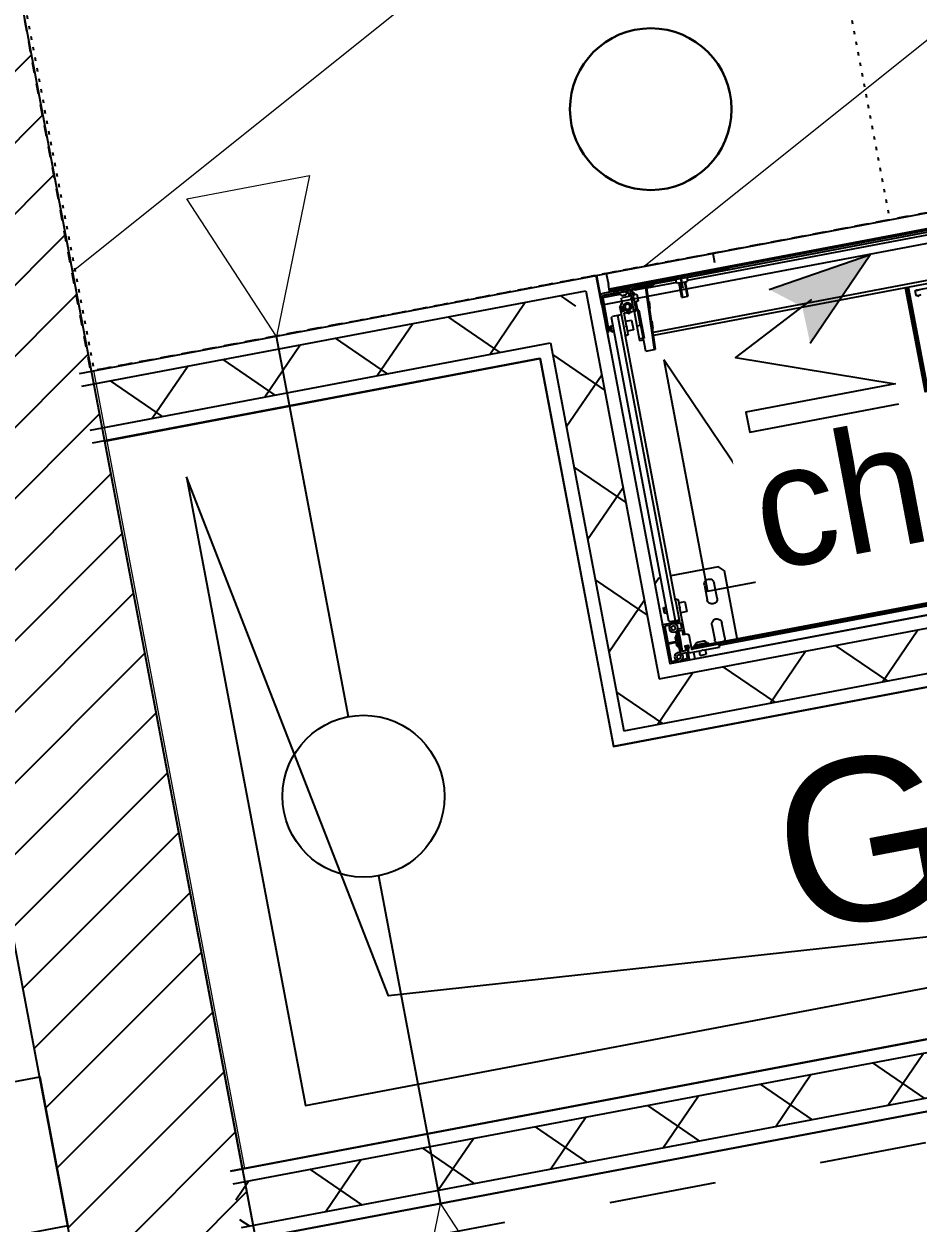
# Model space of a CAD drawing. Header units: centimetres. Extents: x 209280 to 319866, y -365283 to -277503.
# Drawn here: x 227894 to 228778, y -347973 to -346789 of the extents above; entities that cross this region are included whole.
import ezdxf

# ---------------------------------------------------------------- set-up
doc = ezdxf.new("R2010")
doc.units = ezdxf.units.CM
doc.linetypes.add('Style de ligne -1', pattern=[0.41664, 0.20828, -0.20836])
doc.linetypes.add('Style de ligne -5', pattern=[0.20828, 0.069425, -0.138855])
doc.layers.get('0').update_dxf_attribs({"color": 252})
for name, color, linetype in [('3-BAT C-Niveau 1', 252, 'Continuous'), ('prlm-GT', 242, 'Continuous'), ('prlm-MOD', 64, 'Continuous'), ('prlm-VMC', 93, 'Continuous')]:
    doc.layers.add(name, color=color, linetype=linetype)
doc.layers.add('prlm-ELEC-CFO', color=1, linetype='Continuous', lineweight=25)
doc.styles.add('Geneva', font='arial.ttf')
doc.styles.add('prlm-elec-cfo', font='comic.ttf', dxfattribs={"height": 12})

# ---------------------------------------------------------------- blocks, each defined once
blk = doc.blocks.new('MTI900_Alu_390')
at = {"layer": 'prlm-MOD', "color": 1, "linetype": 'Continuous'}
for p, q in [((-4.475, 0), (-4.472, 0)), ((-4.475, -0.003), (-4.475, 0)), ((-4.472, 0), (-4.278, 0)), ((-4.278, 0), (-4.225, 0)), ((-4.225, 0), (4.225, 0)), ((-4.225, -0.07), (-4.225, 0)), ((-4.475, -0.387), (-4.475, -0.003)), ((-4.457, -0.191), (-4.457, -0.021)), ((-4.454, -0.018), (-4.403, -0.018)), ((-4.395, -0.038), (-4.375, -0.027)), ((-4.395, -0.062), (-4.395, -0.038)), ((-4.375, -0.073), (-4.395, -0.062)), ((-4.375, -0.027), (-4.355, -0.038)), ((-4.355, -0.062), (-4.375, -0.073)), ((-4.355, -0.038), (-4.355, -0.062)), ((-4.353, -0.086), (-4.353, -0.129)), ((-4.347, -0.018), (-4.296, -0.018)), ((-4.335, -0.098), (-4.335, -0.134)), ((-4.298, -0.095), (-4.332, -0.095)), ((-4.296, -0.077), (-4.331, -0.077)), ((-4.33, -0.195), (-4.33, -0.103)), ((-4.327, -0.1), (-4.298, -0.1)), ((-4.295, -0.137), (-4.295, -0.098)), ((-4.293, -0.021), (-4.293, -0.074)), ((-4.275, -0.003), (-4.275, -0.137)), ((-4.27, -0.073), (-4.27, -0.09)), ((-4.27, -0.09), (-4.26, -0.12)), ((-4.267, -0.07), (-4.14, -0.07)), ((-4.235, -0.1), (-4.235, -0.24)), ((-3.963, -0.1), (-4.229, -0.1)), ((-4.225, -0.105), (-4.225, -0.1)), ((-4.225, -0.105), (-4.165, -0.105)), ((-4.225, -0.105), (-4.225, -0.12)), ((-4.165, -0.115), (-4.175, -0.125)), ((-4.165, -0.025), (-4.105, -0.025)), ((-4.165, -0.025), (-4.165, -0.07)), ((-4.165, -0.1), (-4.165, -0.115)), ((-4.105, -0.115), (-4.165, -0.115)), ((-4.135, -0.075), (-4.14, -0.07)), ((-4.13, -0.07), (-4.135, -0.075)), ((-4.13, -0.07), (-3.963, -0.07)), ((-4.105, -0.07), (-4.105, -0.025)), ((-4.105, -0.115), (-4.105, -0.1)), ((-4.105, -0.105), (4.105, -0.105)), ((-4.095, -0.125), (-4.105, -0.115)), ((-3.96, -0.073), (-3.96, -0.097)), ((-3.96, -0.09), (3.96, -0.09)), ((-4.457, -0.369), (-4.457, -0.209)), ((-4.376, -0.194), (-4.454, -0.194)), ((-4.454, -0.206), (-4.376, -0.206)), ((-4.373, -0.16), (-4.373, -0.191)), ((-4.373, -0.209), (-4.373, -0.24)), ((-4.354, -0.13), (-4.372, -0.159)), ((-4.338, -0.16), (-4.355, -0.19)), ((-4.355, -0.166), (-4.355, -0.234)), ((-4.355, -0.21), (-4.338, -0.24)), ((-4.336, -0.136), (-4.354, -0.164)), ((-4.354, -0.236), (-4.335, -0.265)), ((-4.33, -0.168), (-4.342, -0.168)), ((-4.33, -0.232), (-4.342, -0.232)), ((-4.338, -0.24), (-4.338, -0.16)), ((-4.33, -0.16), (-4.338, -0.16)), ((-4.325, -0.2), (-4.33, -0.195)), ((-4.33, -0.205), (-4.325, -0.2)), ((-4.33, -0.297), (-4.33, -0.205)), ((-4.295, -0.137), (-4.295, -0.142)), ((-4.278, -0.14), (-4.292, -0.14)), ((-4.292, -0.145), (-4.263, -0.145)), ((-4.26, -0.142), (-4.26, -0.12)), ((-4.225, -0.12), (-4.17, -0.12)), ((-4.203, -0.12), (-4.203, -0.125)), ((-4.203, -0.125), (-4.067, -0.125)), ((-4.203, -0.125), (-4.203, -0.135)), ((-4.203, -0.135), (-4.067, -0.135)), ((-4.167, -0.158), (-4.102, -0.158)), ((-4.1, -0.12), (4.1, -0.12)), ((-4.067, -0.125), (-4.067, -0.12)), ((-4.067, -0.135), (-4.067, -0.125)), ((-3.995, -0.3), (-3.995, -0.15)), ((-3.895, -0.15), (-3.895, -0.3)), ((-3.775, -0.12), (-3.775, -0.8)), ((-4.395, -0.328), (-4.375, -0.317)), ((-4.395, -0.352), (-4.395, -0.328)), ((-4.375, -0.363), (-4.395, -0.352)), ((-4.375, -0.317), (-4.355, -0.328)), ((-4.355, -0.352), (-4.375, -0.363)), ((-4.373, -0.24), (-4.354, -0.27)), ((-4.355, -0.328), (-4.355, -0.352)), ((-4.353, -0.271), (-4.353, -0.304)), ((-4.338, -0.24), (-4.33, -0.24)), ((-4.335, -0.265), (-4.335, -0.302)), ((-4.332, -0.305), (-4.298, -0.305)), ((-4.328, -0.323), (-4.296, -0.323)), ((-4.298, -0.3), (-4.327, -0.3)), ((-4.295, -0.258), (-4.295, -0.263)), ((-4.295, -0.302), (-4.295, -0.263)), ((-4.293, -0.326), (-4.293, -0.369)), ((-4.25, -0.255), (-4.292, -0.255)), ((-4.292, -0.26), (-4.278, -0.26)), ((-4.275, -0.263), (-4.275, -0.52)), ((-4.25, -0.255), (-4.235, -0.24)), ((-4.475, -0.8), (-4.475, -0.387)), ((-4.308, -0.39), (-4.472, -0.39)), ((-4.403, -0.372), (-4.454, -0.372)), ((-4.395, -0.405), (-4.405, -0.415)), ((-4.405, -0.415), (-4.405, -3.465)), ((-4.34, -0.405), (-4.395, -0.405)), ((-4.296, -0.372), (-4.347, -0.372)), ((-4.305, -0.405), (-4.34, -0.405)), ((-4.34, -0.405), (-4.34, -3.475)), ((-4.305, -0.6), (-4.305, -0.393)), ((-4.43, -0.495), (-4.435, -0.5)), ((-4.435, -0.5), (-4.435, -0.55)), ((-4.435, -0.55), (-4.43, -0.555)), ((-4.43, -0.555), (-4.43, -0.495)), ((-4.405, -0.495), (-4.43, -0.495)), ((-4.43, -0.555), (-4.405, -0.555)), ((-4.275, -0.52), (-4.278, -0.523)), ((-4.278, -0.527), (-4.275, -0.53)), ((-4.215, -0.475), (-4.275, -0.475)), ((-4.275, -0.53), (-4.275, -0.52)), ((-4.275, -0.53), (-4.275, -0.6)), ((-4.275, -0.575), (-4.215, -0.575)), ((-4.215, -0.575), (-4.215, -0.475)), ((-3.995, -0.7), (-3.995, -0.55)), ((-3.895, -0.55), (-3.895, -0.7)), ((-4.305, -0.6), (-4.305, -3.277)), ((-4.285, -0.61), (-4.295, -0.61)), ((-4.425, -0.85), (-4.475, -0.8)), ((-3.775, -0.8), (-3.825, -0.85)), ((-4.405, -0.85), (-4.425, -0.85)), ((-3.825, -0.85), (-4.305, -0.85)), ((-1.495, -2.16), (-1.495, -3.215)), ((-1.48, -2.16), (-1.48, -3.215)), ((-1.465, -2.16), (-1.465, -3.215)), ((-4.135, -3.077), (-4.136, -3.497)), ((-4.135, -3.077), (-4.05, -3.077)), ((-4.022, -3.692), (-4.05, -3.077)), ((-4.05, -3.077), (-4.035, -3.077)), ((-4.035, -3.077), (-4.007, -3.691)), ((-4.175, -3.207), (-4.175, -3.187)), ((-4.135, -3.187), (-4.175, -3.187)), ((-1.38, -3.106), (-1.408, -3.12)), ((-1.408, -3.12), (-1.408, -3.17)), ((-1.408, -3.17), (-1.384, -3.17)), ((-1.395, -3.17), (-1.395, -3.172)), ((-1.395, -3.172), (-1.225, -3.172)), ((-1.384, -3.17), (-1.359, -3.17)), ((-4.305, -3.553), (-4.305, -3.277)), ((-4.295, -3.267), (-4.285, -3.267)), ((-4.275, -3.277), (-4.275, -3.346)), ((-4.215, -3.305), (-4.275, -3.305)), ((-4.215, -3.405), (-4.215, -3.305)), ((-4.175, -3.337), (-4.175, -3.207)), ((-4.125, -3.207), (-4.175, -3.207)), ((-4.125, -3.487), (-4.125, -3.207)), ((-0.277, -3.215), (-4.029, -3.215)), ((-0.277, -3.245), (-4.027, -3.245)), ((-4.021, -3.285), (-4.026, -3.286)), ((-4.021, -3.285), (-4.017, -3.356)), ((-4.475, -3.355), (-4.475, -3.335)), ((-4.475, -3.335), (-4.455, -3.335)), ((-4.475, -3.69), (-4.475, -3.355)), ((-4.455, -3.355), (-4.475, -3.355)), ((-4.455, -3.335), (-4.455, -3.355)), ((-4.455, -3.69), (-4.455, -3.355)), ((-4.43, -3.325), (-4.435, -3.33)), ((-4.435, -3.33), (-4.435, -3.38)), ((-4.435, -3.38), (-4.43, -3.385)), ((-4.43, -3.385), (-4.43, -3.325)), ((-4.405, -3.325), (-4.43, -3.325)), ((-4.43, -3.385), (-4.405, -3.385)), ((-4.276, -3.348), (-4.278, -3.35)), ((-4.278, -3.354), (-4.276, -3.356)), ((-4.275, -3.358), (-4.275, -3.346)), ((-4.275, -3.358), (-4.275, -3.484)), ((-4.275, -3.405), (-4.215, -3.405)), ((-4.175, -3.487), (-4.175, -3.337)), ((-4.14, -3.337), (-4.175, -3.337)), ((-4.14, -3.487), (-4.14, -3.337)), ((-4.022, -3.356), (-4.017, -3.356)), ((-4.405, -3.465), (-4.395, -3.475)), ((-4.34, -3.475), (-4.395, -3.475)), ((-4.305, -3.475), (-4.34, -3.475)), ((-4.29, -3.507), (-4.285, -3.504)), ((-4.29, -3.507), (-4.29, -3.549)), ((-4.274, -3.504), (-4.287, -3.504)), ((-4.287, -3.552), (-4.282, -3.552)), ((-4.279, -3.549), (-4.279, -3.545)), ((-4.276, -3.542), (-4.273, -3.542)), ((-4.272, -3.487), (-4.178, -3.487)), ((-4.271, -3.518), (-4.271, -3.507)), ((-4.266, -3.521), (-4.268, -3.521)), ((-4.24, -3.478), (-4.23, -3.472)), ((-4.23, -3.472), (-4.22, -3.478)), ((-4.195, -3.561), (-4.195, -3.523)), ((-4.175, -3.49), (-4.175, -3.487)), ((-4.175, -3.487), (-4.155, -3.487)), ((-4.175, -3.49), (-4.175, -3.601)), ((-4.155, -3.497), (-4.175, -3.497)), ((-4.14, -3.487), (-4.155, -3.487)), ((-4.155, -3.487), (-4.155, -3.497)), ((-4.155, -3.702), (-4.155, -3.497)), ((-4.125, -3.487), (-4.14, -3.487)), ((-4.14, -3.577), (-4.14, -3.487)), ((-4.136, -3.497), (-4.14, -3.497)), ((-4.012, -3.482), (-4.017, -3.482)), ((-4.013, -3.552), (-4.008, -3.552)), ((-4.012, -3.482), (-4.008, -3.552)), ((-3.685, -3.532), (-3.625, -3.532)), ((-3.685, -3.532), (-3.685, -3.677)), ((-3.679, -3.677), (-3.679, -3.532)), ((-3.631, -3.677), (-3.631, -3.532)), ((-3.625, -3.677), (-3.625, -3.532)), ((-4.277, -3.582), (-4.304, -3.555)), ((-4.291, -3.577), (-4.291, -3.568)), ((-4.281, -3.583), (-4.291, -3.577)), ((-4.277, -3.676), (-4.268, -3.663)), ((-4.276, -3.627), (-4.276, -3.584)), ((-4.198, -3.637), (-4.266, -3.637)), ((-4.263, -3.657), (-4.265, -3.659)), ((-4.225, -3.659), (-4.265, -3.659)), ((-4.265, -3.659), (-4.265, -3.662)), ((-4.265, -3.662), (-4.225, -3.662)), ((-4.227, -3.657), (-4.263, -3.657)), ((-4.261, -3.657), (-4.261, -3.662)), ((-4.229, -3.657), (-4.229, -3.662)), ((-4.225, -3.659), (-4.227, -3.657)), ((-4.225, -3.662), (-4.225, -3.659)), ((-4.222, -3.663), (-4.213, -3.676)), ((-4.195, -3.674), (-4.195, -3.64)), ((-4.176, -3.603), (-4.183, -3.61)), ((-4.183, -3.614), (-4.176, -3.621)), ((-4.175, -3.623), (-4.175, -3.601)), ((-4.175, -3.623), (-4.175, -3.734)), ((-4.115, -3.577), (-4.155, -3.577)), ((-4.155, -3.647), (-4.115, -3.647)), ((-4.14, -3.657), (-4.14, -3.647)), ((-4.115, -3.647), (-4.115, -3.577)), ((-3.66, -3.622), (-3.655, -3.622)), ((-3.66, -3.622), (-3.66, -3.636)), ((-3.66, -3.636), (-3.655, -3.636)), ((-3.66, -3.636), (-3.66, -3.717)), ((-3.655, -3.622), (-3.655, -3.636)), ((-3.655, -3.636), (-3.655, -3.717)), ((-4.455, -3.682), (-4.455, -3.68)), ((-4.452, -3.677), (-4.279, -3.677)), ((-4.215, -3.695), (-4.45, -3.695)), ((-4.215, -3.715), (-4.45, -3.715)), ((-4.285, -3.692), (-4.445, -3.692)), ((-4.378, -3.747), (-4.378, -3.727)), ((-4.378, -3.727), (-4.298, -3.727)), ((-4.375, -3.747), (-4.378, -3.747)), ((-4.375, -3.737), (4.375, -3.737)), ((-4.375, -3.747), (-4.375, -3.737)), ((4.375, -3.747), (-4.375, -3.747)), ((-4.375, -3.747), (-4.375, -3.792)), ((-4.345, -3.724), (-4.345, -3.718)), ((-4.342, -3.715), (-4.288, -3.715)), ((-4.298, -3.727), (-4.342, -3.727)), ((-4.298, -3.727), (-4.298, -3.737)), ((-4.295, -3.734), (-4.295, -3.73)), ((-4.265, -3.69), (-4.283, -3.69)), ((-4.283, -3.72), (-4.265, -3.72)), ((-4.265, -3.716), (-4.269, -3.72)), ((-4.265, -3.69), (-4.265, -3.695)), ((-4.262, -3.716), (-4.265, -3.716)), ((-4.252, -3.692), (-4.262, -3.692)), ((-4.261, -3.69), (-4.261, -3.695)), ((-4.26, -3.715), (-4.231, -3.715)), ((-4.247, -3.687), (-4.252, -3.692)), ((-4.247, -3.732), (-4.252, -3.737)), ((-4.241, -3.734), (-4.249, -3.734)), ((-4.238, -3.692), (-4.243, -3.687)), ((-4.238, -3.737), (-4.243, -3.732)), ((-4.228, -3.692), (-4.238, -3.692)), ((-4.229, -3.69), (-4.229, -3.695)), ((-4.225, -3.716), (-4.229, -3.716)), ((-4.225, -3.69), (-4.198, -3.69)), ((-4.225, -3.695), (-4.225, -3.69)), ((-4.221, -3.72), (-4.225, -3.716)), ((-4.225, -3.72), (-4.215, -3.72)), ((-4.215, -3.715), (-4.215, -3.695)), ((-4.215, -3.695), (-4.195, -3.695)), ((-4.195, -3.715), (-4.215, -3.715)), ((-4.215, -3.72), (-4.215, -3.722)), ((-4.212, -3.725), (-4.198, -3.725)), ((-4.211, -3.677), (-4.198, -3.677)), ((-4.195, -3.722), (-4.195, -3.693)), ((-4.175, -3.737), (-4.175, -3.734)), ((-4.165, -3.737), (-4.165, -3.726)), ((-3.907, -3.717), (-4.14, -3.717)), ((-4.135, -3.717), (-4.135, -3.712)), ((-4.105, -3.712), (-4.135, -3.712)), ((-4.125, -3.692), (-4.022, -3.692)), ((-4.125, -3.702), (-4.125, -3.692)), ((-4.125, -3.702), (-4.105, -3.702)), ((-4.105, -3.702), (-3.965, -3.702)), ((-4.105, -3.702), (-4.105, -3.712)), ((-4.105, -3.712), (-4.105, -3.717)), ((-3.965, -3.712), (-4.105, -3.712)), ((-4.007, -3.691), (-4.022, -3.692)), ((-4.022, -3.692), (-4.022, -3.692)), ((-3.707, -3.685), (-4.007, -3.685)), ((-4.007, -3.691), (-4.007, -3.692)), ((-3.965, -3.702), (-3.945, -3.702)), ((-3.965, -3.702), (-3.965, -3.712)), ((-3.965, -3.717), (-3.965, -3.712)), ((-3.935, -3.712), (-3.965, -3.712)), ((-3.935, -3.712), (-3.935, -3.717)), ((-3.935, -3.715), (-3.713, -3.715)), ((-3.907, -3.737), (-3.907, -3.717)), ((-3.907, -3.717), (-3.893, -3.717)), ((-3.893, -3.717), (-3.86, -3.717)), ((-3.893, -3.717), (-3.893, -3.737)), ((-3.86, -3.717), (-3.45, -3.717)), ((-3.86, -3.717), (-3.86, -3.737)), ((-3.705, -3.677), (-3.713, -3.717)), ((-3.66, -3.677), (-3.705, -3.677)), ((-3.655, -3.677), (-3.605, -3.677)), ((-3.597, -3.717), (-3.605, -3.677)), ((-0.26, -3.685), (-3.603, -3.685)), ((-3.597, -3.715), (-0.25, -3.715)), ((-3.45, -3.717), (-3.45, -3.737)), ((-3.45, -3.717), (-3.417, -3.717)), ((-3.417, -3.737), (-3.417, -3.717)), ((-3.417, -3.717), (-3.403, -3.717)), ((-3.185, -3.717), (-3.403, -3.717)), ((-3.403, -3.717), (-3.403, -3.737)), ((-3.185, -3.717), (-3.175, -3.717)), ((-3.185, -3.737), (-3.185, -3.717)), ((-3.175, -3.717), (-3.175, -3.737)), ((-3.175, -3.735), (-0.243, -3.735)), ((-4.375, -3.902), (-4.375, -3.792)), ((-4.375, -3.902), (4.375, -3.902))]:
    blk.add_line(p, q, dxfattribs=at)
at = {"layer": 'prlm-MOD', "color": 1, "ltscale": 50}
blk.add_lwpolyline([(-3.3, -3.806), (-3.3, -3.902)], dxfattribs=at)
at = {"layer": 'prlm-MOD', "color": 1, "linetype": 'Continuous'}
for centre, radius in [((-4.375, -0.05), 0.0425), ((-4.375, -0.34), 0.0425), ((-4.23, -3.542), 0.035), ((-4.23, -3.542), 0.03), ((-4.23, -3.542), 0.025)]:
    blk.add_circle(centre, radius, dxfattribs=at)
for centre, radius, start, end in [((-4.472, -0.003), 0.003, 90, 180), ((-4.278, -0.003), 0.003, 0, 90), ((-4.454, -0.021), 0.003, 90, 180), ((-4.403, -0.021), 0.003, 84.5182, 90), ((-4.347, -0.021), 0.003, 90, 95.4817), ((-4.331, -0.067), 0.01, 213.6525, 270), ((-4.332, -0.098), 0.003, 90, 180), ((-4.327, -0.103), 0.003, 90, 180), ((-4.298, -0.098), 0.003, 0, 90), ((-4.298, -0.103), 0.003, 0, 90), ((-4.296, -0.021), 0.003, 0, 90), ((-4.296, -0.074), 0.003, 270, 0), ((-4.267, -0.073), 0.003, 90, 180), ((-4.267, -0.09), 0.003, 180, 198.4349), ((-4.232, -0.1), 0.003, 0, 180), ((-3.963, -0.073), 0.003, 0, 90), ((-3.963, -0.097), 0.003, 270, 0), ((-4.454, -0.191), 0.003, 180, 270), ((-4.454, -0.209), 0.003, 90, 180), ((-4.376, -0.191), 0.003, 270, 0), ((-4.376, -0.209), 0.003, 0, 90), ((-4.37, -0.16), 0.003, 146.3099, 180), ((-4.352, -0.166), 0.003, 146.3099, 180), ((-4.352, -0.234), 0.003, 180, 213.6901), ((-4.356, -0.129), 0.003, 326.3099, 0), ((-4.338, -0.134), 0.003, 326.3099, 0), ((-4.292, -0.137), 0.003, 180, 270), ((-4.292, -0.142), 0.003, 180, 270), ((-4.278, -0.137), 0.003, 270, 0), ((-4.263, -0.142), 0.003, 270, 0), ((-4.263, -0.12), 0.003, 0, 18.4349), ((-4.167, -0.138), 0.02, 171.3731, 270), ((-4.167, -0.133), 0.02, 185.7392, 187.1808), ((-4.102, -0.138), 0.02, 270, 8.6269), ((-4.102, -0.133), 0.02, 352.8192, 354.2608), ((-3.945, -0.15), 0.05, 143.1301, 180), ((-3.945, -0.15), 0.05, 0, 36.8699), ((-4.356, -0.271), 0.003, 0, 33.6901), ((-4.332, -0.302), 0.003, 180, 270), ((-4.328, -0.333), 0.01, 90, 133.851), ((-4.327, -0.297), 0.003, 180, 270), ((-4.298, -0.297), 0.003, 270, 0), ((-4.298, -0.302), 0.003, 270, 0), ((-4.296, -0.326), 0.003, 0, 90), ((-4.292, -0.258), 0.003, 90, 180), ((-4.292, -0.263), 0.003, 90, 180), ((-4.278, -0.263), 0.003, 0, 90), ((-3.945, -0.3), 0.05, 180, 0), ((-4.472, -0.387), 0.003, 180, 270), ((-4.454, -0.369), 0.003, 180, 270), ((-4.403, -0.369), 0.003, 270, 275.4818), ((-4.347, -0.369), 0.003, 264.5182, 270), ((-4.308, -0.393), 0.003, 0, 90), ((-4.296, -0.369), 0.003, 270, 0), ((-4.276, -0.525), 0.003, 135, 225), ((-3.945, -0.55), 0.05, 0, 180), ((-4.295, -0.6), 0.01, 180, 270), ((-4.285, -0.6), 0.01, 270, 0), ((-3.945, -0.7), 0.05, 180, 0), ((-1.384, -3.162), 0.0487, 59.7422, 120.2578), ((-4.295, -3.277), 0.01, 90, 180), ((-4.285, -3.277), 0.01, 0, 90), ((-4.276, -3.352), 0.003, 135, 225), ((-4.278, -3.346), 0.003, 315, 0), ((-4.278, -3.358), 0.003, 0, 45), ((-4.287, -3.507), 0.003, 90, 180), ((-4.23, -3.542), 0.06, 140.7035, 188.509), ((-4.23, -3.542), 0.065, 144.2242, 157.3801), ((-4.287, -3.549), 0.003, 180, 270), ((-4.282, -3.549), 0.003, 270, 0), ((-4.276, -3.545), 0.003, 90, 180), ((-4.272, -3.484), 0.003, 180, 270), ((-4.274, -3.507), 0.003, 0, 90), ((-4.273, -3.545), 0.003, 4.0006, 90), ((-4.268, -3.518), 0.003, 180, 270), ((-4.23, -3.542), 0.04, 184.0006, 146.0728), ((-4.23, -3.542), 0.04, 146.0728, 184.0006), ((-4.266, -3.518), 0.003, 270, 326.0728), ((-4.23, -3.542), 0.065, 57.7958, 122.2042), ((-4.23, -3.542), 0.06, 66.4435, 113.5565), ((-4.178, -3.49), 0.003, 0, 90), ((-4.302, -3.553), 0.003, 180, 225), ((-4.23, -3.542), 0.065, 206.162, 224.9525), ((-4.279, -3.584), 0.003, 0, 45), ((-4.266, -3.627), 0.01, 180, 270), ((-4.265, -3.665), 0.003, 90, 145.008), ((-4.225, -3.665), 0.003, 34.992, 90), ((-4.198, -3.64), 0.003, 0, 90), ((-4.181, -3.612), 0.003, 135, 225), ((-4.178, -3.601), 0.003, 315, 0), ((-4.178, -3.623), 0.003, 0, 45), ((-4.16, -3.657), 0.02, 309.8841, 0), ((-4.45, -3.69), 0.025, 180, 270), ((-4.452, -3.68), 0.003, 90, 180), ((-4.445, -3.682), 0.01, 180, 270), ((-4.45, -3.69), 0.005, 180, 270), ((-4.342, -3.718), 0.003, 90, 180), ((-4.342, -3.724), 0.003, 180, 270), ((-4.298, -3.73), 0.003, 0, 90), ((-4.292, -3.734), 0.003, 180, 270), ((-4.288, -3.718), 0.003, 9.5941, 90), ((-4.283, -3.717), 0.003, 189.5941, 270), ((-4.283, -3.693), 0.003, 90, 160.5288), ((-4.279, -3.674), 0.003, 270, 325.008), ((-4.265, -3.693), 0.003, 19.4712, 90), ((-4.275, -3.715), 0.01, 353.9388, 0), ((-4.265, -3.717), 0.003, 270, 350.4059), ((-4.26, -3.718), 0.003, 90, 170.4059), ((-4.245, -3.689), 0.003, 45, 135), ((-4.245, -3.734), 0.003, 45, 135), ((-4.231, -3.718), 0.003, 9.5941, 90), ((-4.225, -3.693), 0.003, 90, 160.5288), ((-4.225, -3.717), 0.003, 189.5941, 270), ((-4.215, -3.715), 0.01, 180, 186.0612), ((-4.212, -3.722), 0.003, 180, 270), ((-4.211, -3.674), 0.003, 214.992, 270), ((-4.198, -3.674), 0.003, 270, 0), ((-4.198, -3.693), 0.003, 0, 90), ((-4.198, -3.722), 0.003, 270, 0), ((-4.178, -3.734), 0.003, 270, 0), ((-4.14, -3.702), 0.035, 180, 270), ((-4.115, -3.71), 0.05, 129.8841, 142.9139), ((-4.14, -3.702), 0.015, 180, 270), ((-4.125, -3.712), 0.02, 90, 192.412), ((-4.125, -3.712), 0.01, 90, 180), ((-3.997, -3.692), 0.01, 182.6026, 270), ((-3.945, -3.712), 0.01, 0, 90)]:
    blk.add_arc(centre, radius, start, end, dxfattribs=at)
for centre, major_axis, ratio, start_param, end_param in [((-3.997, -3.692), (0.025, 0), 0.4, 3.187016, 4.712389), ((-4.022, -3.693), (0.015, 0.0007), 0.045361, 0, 1.568734)]:
    blk.add_ellipse(centre, major_axis=major_axis, ratio=ratio, start_param=start_param, end_param=end_param, dxfattribs=at)
blk = doc.blocks.new('xi.be')
at = {"layer": 'prlm-VMC', "color": 0, "linetype": 'ByBlock', "lineweight": 5, "flags": 128}
blk.add_lwpolyline([(-6.17, -15), (6.17, -15), (0, 0)], close=True, dxfattribs=at)
at = {"layer": 'prlm-VMC', "color": 0, "linetype": 'ByBlock', "lineweight": 5}
blk.add_solid([(0, -1), (5.17, -14), (-5.17, -14), (0, -1)], dxfattribs=at)
blk = doc.blocks.new('xi.CH')
at = {"layer": 'prlm-ELEC-CFO', "lineweight": 5}
blk.add_hatch(color=0, dxfattribs=at).paths.add_polyline_path([(-3, 6), (-0.1, 3.7), (0, 0), (7.5, 7.5)])
at = {"layer": 'prlm-ELEC-CFO', "color": 0}
for points in [[(-3, 6), (7.5, 7.5), (0, 0)], [(0.95, 4.23), (-7.5, 0), (7.5, -5.5), (-7.5, -5.5), (-7.5, -7.5), (7.5, -7.5)]]:
    blk.add_lwpolyline(points, dxfattribs=at)
blk = doc.blocks.new('xi.pc-sail')
at = {"layer": 'prlm-ELEC-CFO', "color": 0, "linetype": 'ByBlock', "lineweight": -2, "flags": 128}
blk.add_lwpolyline([(-7.5, 15), (7.5, 15), (7.5, 0), (-7.5, 0)], close=True, dxfattribs=at)
at = {"layer": 'prlm-ELEC-CFO', "color": 0, "linetype": 'ByBlock', "lineweight": 5, "const_width": 2}
for points in [[(-4, 7.5, 1), (-2, 7.5, 1)], [(2, 7.5, 1), (4, 7.5, 1)]]:
    blk.add_lwpolyline(points, format="xyb", close=True, dxfattribs=at)
blk = doc.blocks.new('Groupe-94-1')
at = {"linetype": 'Style de ligne -1', "ltscale": 50.8, "flags": 128}
blk.add_lwpolyline([(13945.93, -48388.5), (13923.6, -48270.6), (13982.55, -48259.43), (14004.88, -48377.34)], close=True, dxfattribs=at)

msp = doc.modelspace()

# ---------------------------------------------------------------- hatches: boundary and pattern name
at = {"linetype": 'Continuous'}
h = msp.add_hatch(dxfattribs=at)
h.set_pattern_fill('02_ISOLANT', color=256, scale=10, angle=10.719496, style=0, pattern_type=2)
h.set_pattern_definition([(55.719496, (88960.93, 134700.79), (-66.1032, 45.059594), []), (145.719496, (88960.93, 134700.79), (45.059594, 66.1032), [])])
h.paths.add_polyline_path([(227951.387, -347146.831), (227959.571, -347190.063), (228414.493, -347103.945), (228449.538, -347052.529)])
h = msp.add_hatch(dxfattribs=at)
h.set_pattern_fill('02_ISOLANT', color=256, scale=10, angle=-79.276405, style=0, pattern_type=2)
h.set_pattern_definition([(325.723595, (88960.93, 134700.79), (45.054865, 66.106423), []), (55.723595, (88960.93, 134700.79), (66.106423, -45.054865), [])])
h.paths.add_polyline_path([(228449.538, -347052.529), (228414.493, -347103.945), (228487.054, -347487.102), (228522.099, -347435.683)])
h = msp.add_hatch(dxfattribs=at)
h.set_pattern_fill('02_ISOLANT', color=256, scale=10, angle=10.723595, style=0, pattern_type=2)
h.set_pattern_definition([(55.723595, (88960.93, 134700.79), (-66.106423, 45.054865), []), (145.723595, (88960.93, 134700.79), (45.054865, 66.106423), [])])
h.paths.add_polyline_path([(228522.099, -347435.683), (228487.054, -347487.102), (229415.52, -347311.271), (229450.564, -347259.852)])
h = msp.add_hatch(dxfattribs=at)
h.set_pattern_fill('02_ISOLANT', color=256, scale=10, angle=-169.276405, style=0, pattern_type=2)
h.set_pattern_definition([(235.723595, (88960.93, 134700.79), (66.106423, -45.054865), []), (325.723595, (88960.93, 134700.79), (-45.054865, -66.106423), [])])
h.paths.add_polyline_path([(229535.413, -347707.889), (229483.994, -347672.844), (228100.614, -347934.826), (228108.801, -347978.058)])
at = {"layer": '3-BAT C-Niveau 1', "linetype": 'Continuous', "lineweight": 18}
h = msp.add_hatch(dxfattribs=at)
h.set_pattern_fill('BA 13', color=256, scale=10, style=0, pattern_type=2)
h.set_pattern_definition([(218.65981, (88960.93, 134700.8), (-199.24783, 287.75041), [])])
h.paths.add_polyline_path([(229975.64, -343939.552), (230422.395, -346332.929), (231086.592, -346207.145), (231300.378, -347336.025), (230642.058, -347460.697), (230651.676, -347509.585), (229549.752, -347718.445), (229130.376, -345517.034), (228691.321, -345600.181), (228700.624, -345649.308), (229090.556, -345575.463), (229336.115, -346871.404), (227960.126, -347131.987), (227449.749, -344418.627)])
h.paths.add_polyline_path([(230642.018, -347460.704), (230633.221, -347462.37), (230633.917, -347466.101)])
at = {"layer": '3-BAT C-Niveau 1', "linetype": 'Continuous'}
h = msp.add_hatch(dxfattribs=at)
h.set_pattern_fill('MURS MACONNERIE-2', color=256, scale=10, style=0, pattern_type=2)
h.set_pattern_definition([(45, (89146.82, 134700.79), (-31.2347524, 39.0434405), [])])
h.paths.add_polyline_path([(229898.387, -358329.516), (230075.243, -358296.023), (227694.131, -345722.728), (227517.275, -345756.221)])

# ---------------------------------------------------------------- linework, layer by layer
at = {"linetype": 'Continuous'}
for p, q in [((227948.968, -347134.058), (228459.892, -347037.338)), ((228459.892, -347037.338), (228532.453, -347420.491)), ((227951.387, -347146.831), (228449.538, -347052.529)), ((227951.387, -347146.831), (228449.538, -347052.529)), ((228449.538, -347052.529), (228522.099, -347435.683)), ((228449.538, -347052.529), (228522.099, -347435.683)), ((228465.467, -347066.778), (228474.771, -347115.905)), ((227959.571, -347190.063), (228414.493, -347103.945)), ((227959.571, -347190.063), (228414.493, -347103.945)), ((228414.493, -347103.945), (228487.054, -347487.102)), ((228414.493, -347103.945), (228487.054, -347487.102)), ((228532.453, -347420.491), (229460.918, -347244.66)), ((228522.099, -347435.683), (229450.564, -347259.852)), ((228522.099, -347435.683), (229450.564, -347259.852)), ((228487.054, -347487.102), (229415.52, -347311.271)), ((228487.054, -347487.102), (229415.52, -347311.271)), ((228098.195, -347922.053), (229468.802, -347662.49)), ((229483.994, -347672.844), (228100.614, -347934.826)), ((229483.994, -347672.844), (228100.614, -347934.826)), ((229535.413, -347707.889), (228108.801, -347978.058)), ((229535.413, -347707.889), (228108.801, -347978.058)), ((228111.22, -347990.831), (229550.604, -347718.243)), ((229550.604, -347718.243), (228111.22, -347990.831))]:
    msp.add_line(p, q, dxfattribs=at)
at = {"linetype": 'Continuous', "lineweight": 25}
for p, q in [((227948.968, -347134.058), (228459.892, -347037.338)), ((228459.892, -347037.338), (228532.453, -347420.491)), ((227961.989, -347202.836), (228404.138, -347119.136)), ((228404.138, -347119.136), (228476.7, -347502.294)), ((228532.453, -347420.491), (229460.918, -347244.66)), ((228476.7, -347502.294), (229405.166, -347326.463)), ((229468.802, -347662.49), (228098.195, -347922.053)), ((229550.604, -347718.243), (228111.22, -347990.831))]:
    msp.add_line(p, q, dxfattribs=at)
at = {"linetype": 'Style de ligne -5', "ltscale": 50.8, "flags": 128}
msp.add_lwpolyline([(228749.733, -346982.411), (227963.704, -347131.268), (227721.812, -345853.971), (228507.841, -345705.114)], close=True, dxfattribs=at)
at = {"linetype": 'Continuous', "lineweight": 18, "flags": 128}
msp.add_lwpolyline([(227963.23, -347131.358), (229339.218, -346870.776), (229488.447, -347658.77), (228112.459, -347919.352)], close=True, dxfattribs=at)
at = {"linetype": 'Continuous', "flags": 128}
for points in [[(229339.218, -346870.776), (229344.8, -346900.252), (228465.467, -347066.778), (228459.885, -347037.302)], [(228526.555, -347120.632), (228569.859, -347349.299), (229350.939, -347201.379), (228629.775, -347273.355)], [(228054.81, -347236.144), (228172.407, -347857.111), (229410.372, -347622.667), (228254.386, -347748.795)]]:
    msp.add_lwpolyline(points, close=True, dxfattribs=at)
at = {"layer": '3-BAT C-Niveau 1', "linetype": 'Continuous', "lineweight": 25}
for p, q in [((230075.243, -358296.023), (227694.131, -345722.728)), ((228903.067, -352106.427), (227694.131, -345722.728)), ((229898.387, -358329.516), (227517.275, -345756.221)), ((229321.274, -355282.115), (227517.275, -345756.221))]:
    msp.add_line(p, q, dxfattribs=at)
at = {"layer": '3-BAT C-Niveau 1', "linetype": 'Style de ligne -1', "ltscale": 50.8, "flags": 128}
msp.add_lwpolyline([(229975.64, -343939.552), (230422.395, -346332.929), (231086.592, -346207.145), (231300.378, -347336.025), (230642.058, -347460.697), (230651.676, -347509.585), (229549.752, -347718.445), (229130.376, -345517.034), (228691.321, -345600.181), (228700.624, -345649.308), (229090.556, -345575.463), (229336.115, -346871.404), (227960.126, -347131.987), (227449.749, -344418.627)], close=True, dxfattribs=at)
at = {"layer": 'prlm-ELEC-CFO', "lineweight": 30}
msp.add_circle((228513.699, -346873.162), 79.861, dxfattribs=at)
at = {"layer": 'prlm-ELEC-CFO', "lineweight": 13}
msp.add_spline([(229448.743, -347891.017), (229339.666, -348210.126), (228484.081, -348685.505)], degree=3, dxfattribs=at)
at = {"layer": 'prlm-GT', "ltscale": 50}
msp.add_lwpolyline([(227974.114, -347200.878), (228404.251, -347119.451), (228476.813, -347502.61), (229405.278, -347326.778), (229468.915, -347662.806), (228110.318, -347920.095)], close=True, dxfattribs=at)
at = {"layer": 'prlm-VMC'}
for points in [[(228214.886, -347473.16), (228143.775, -347097.517)], [(228244.657, -347630.365), (228306.026, -347954.31)]]:
    msp.add_lwpolyline(points, dxfattribs=at)
msp.add_circle((228229.772, -347551.763), 80, dxfattribs=at)

# ---------------------------------------------------------------- block references
at = {"xscale": 10, "yscale": 10, "zscale": 10}
msp.add_blockref('Groupe-94-1', (88960.928, 134700.79), dxfattribs=at)
at = {"layer": 'prlm-ELEC-CFO'}
for name, p, xscale, yscale, zscale, rotation in [('xi.pc-sail', (227923.756, -347902.34), 9.999999999999998, 9.999999999999998, 9.999999999999998, 100.7236014113934), ('xi.be', (228306.026, -347954.31), -10, 10, 10, 10.72360141139323)]:
    msp.add_blockref(name, p, dxfattribs=dict(at, xscale=xscale, yscale=yscale, zscale=zscale, rotation=rotation))
at = {"layer": 'prlm-MOD', "xscale": -99.99999999999972, "yscale": 99.99999999999974, "zscale": 99.99999999999972, "rotation": 190.7237167511639}
msp.add_blockref('MTI900_Alu_390', (228972.214, -347337.548), dxfattribs=at)
at = {"layer": 'prlm-VMC', "xscale": -10, "yscale": 10, "zscale": 10, "rotation": 190.7236014113932}
msp.add_blockref('xi.be', (228143.746, -347097.509), dxfattribs=at)

# ---------------------------------------------------------------- texts
at = {"layer": '3-BAT C-Niveau 1', "insert": (228624.671, -347531.65), "char_height": 159.8524, "attachment_point": 1, "rotation": 10.723595, "line_spacing_factor": 0.25, "style": 'Geneva'}
msp.add_mtext('GT 24', dxfattribs=at)

# ---------------------------------------------------------------- next in the draw order: texts
at = {"layer": 'prlm-ELEC-CFO', "lineweight": 20, "insert": (228699.867, -347255.712), "char_height": 120, "attachment_point": 5, "rotation": 10.723601, "line_spacing_factor": 0.8, "style": 'prlm-elec-cfo', "bg_fill": 3, "box_fill_scale": 1.1, "bg_fill_color": 256, "bg_fill_transparency": 0}
msp.add_mtext('ch', dxfattribs=at)

# ---------------------------------------------------------------- next in the draw order: block references
at = {"layer": 'prlm-ELEC-CFO', "xscale": 10, "yscale": 10, "zscale": 10, "rotation": 10.72360141139323}
msp.add_blockref('xi.CH', (228671.228, -347104.482), dxfattribs=at)

doc.saveas('drawing.dxf')
